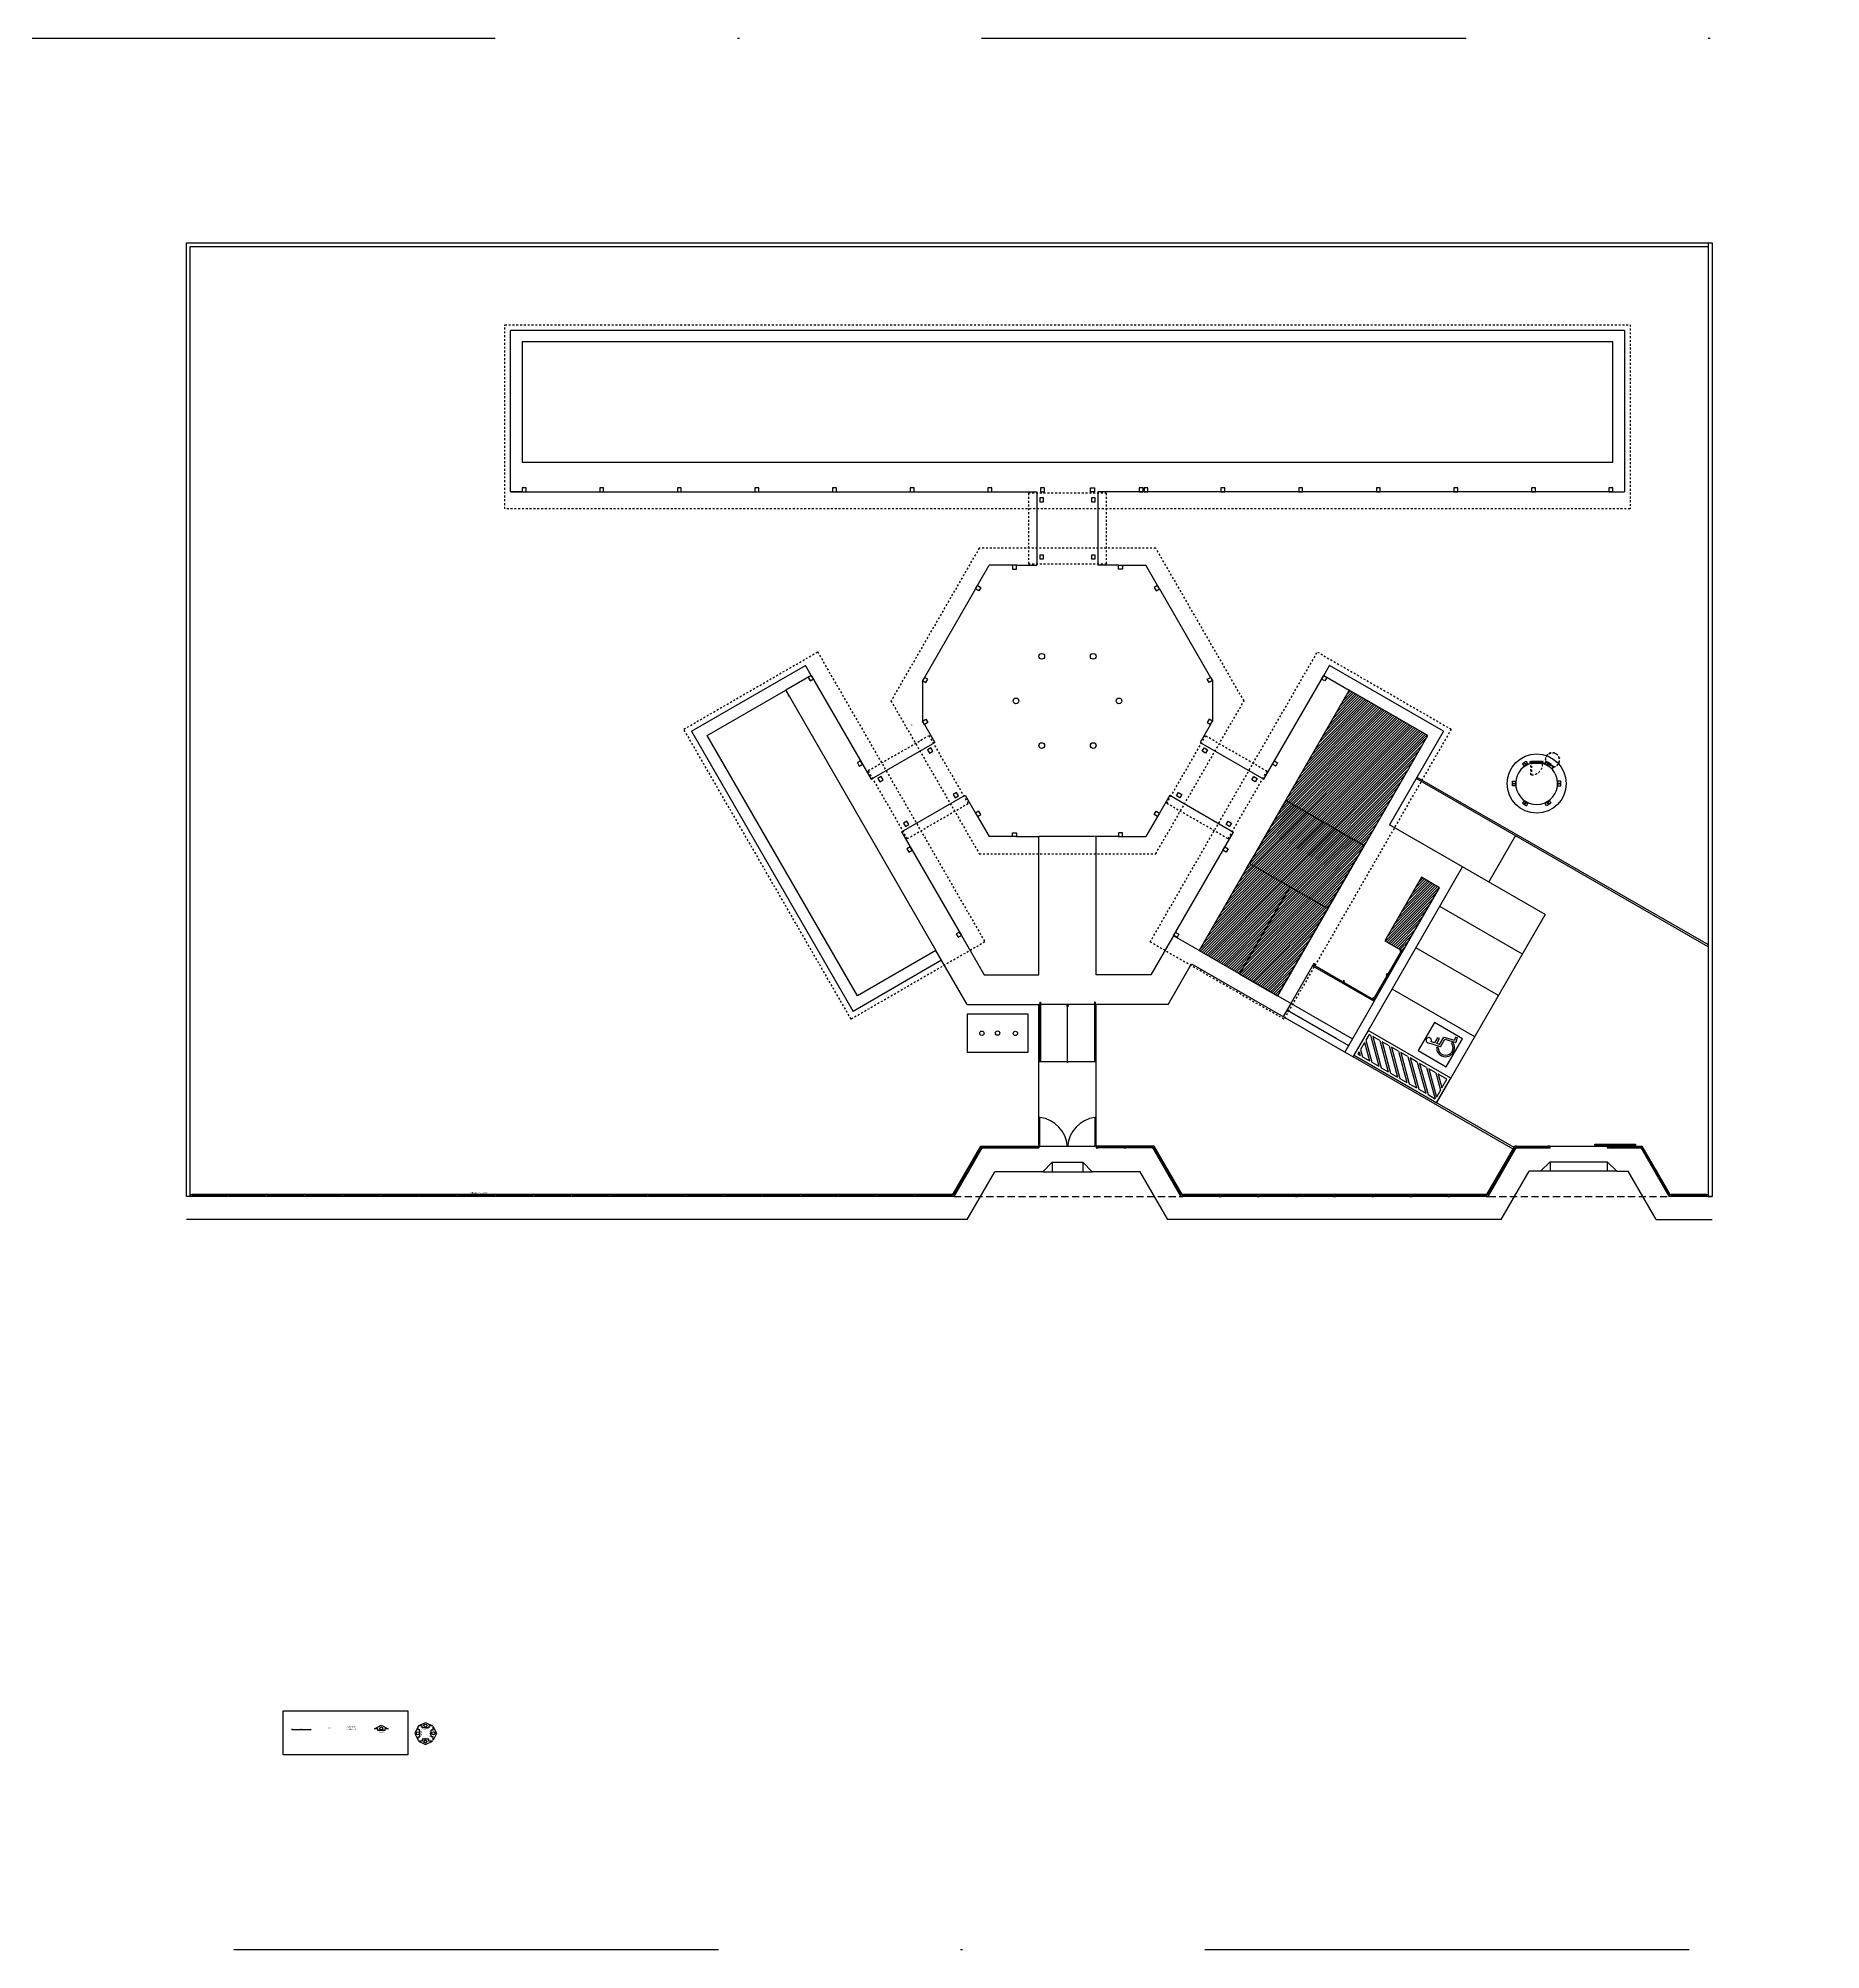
# Model space of a CAD drawing. Extents: x -36 to 357, y 137 to 237.
# Drawn here: x 67 to 160.4, y 136.7 to 236.9 of the extents above; entities that cross this region are included whole.
import ezdxf

# ---------------------------------------------------------------- set-up
doc = ezdxf.new("R2010")
doc.units = 0
doc.header["$LTSCALE"] = 0.01
for name, pattern in [('DASHDOT', [25.4, 12.7, -6.35, 0, -6.35]), ('HIDDEN', [9.525, 6.35, -3.175]), ('TRACEJADO_G', [0.375, 0.25, -0.125]), ('TRAÇO-2PTOS_P', [0.625, 0.25, -0.125, 0, -0.125, 0, -0.125])]:
    doc.linetypes.add(name, pattern=pattern)
doc.layers.get('0').update_dxf_attribs({"linetype": 'CONTINUOUS'})
doc.layers.get('DEFPOINTS').update_dxf_attribs({"linetype": 'CONTINUOUS'})
for name, color, linetype in [('0_HATCH', 1, 'CONTINUOUS'), ('A-COTAS', 1, 'CONTINUOUS'), ('A-JANEL', 1, 'CONTINUOUS'), ('A-MURO', 2, 'CONTINUOUS'), ('A-PARED', 5, 'CONTINUOUS'), ('A-PARED-PISOS', 2, 'CONTINUOUS'), ('A-PAREDE', 5, 'CONTINUOUS'), ('A-PISOS', 2, 'CONTINUOUS'), ('A-PISOS-CTEL', 2, 'TRACEJADO_G'), ('A-PISOS-NIVEL', 1, 'CONTINUOUS'), ('A-PROJCOBERTURA', 7, 'HIDDEN'), ('AR-ALV', 5, 'CONTINUOUS'), ('AR-PIS', 1, 'CONTINUOUS'), ('AR-PRJ-COB', 2, 'HIDDEN'), ('AR-TXT', 1, 'CONTINUOUS'), ('ARQ-ALV-CORTE', 3, 'CONTINUOUS'), ('ARQ-ALV-VISTA1', 2, 'CONTINUOUS'), ('ARQ-ALV-VISTA2', 2, 'CONTINUOUS'), ('ARQ-COB-PROJ', 8, 'TRAÇO-2PTOS_P'), ('ARQ-CTA-1_025', 1, 'CONTINUOUS'), ('ARQ-EQP-VISTA', 1, 'CONTINUOUS'), ('ARQ-PIS-VISTA', 8, 'CONTINUOUS'), ('ARQ-SMB-1_100', 1, 'CONTINUOUS'), ('ARQ-TXT-1_050', 2, 'CONTINUOUS'), ('ARQ-TXT-1_075', 2, 'CONTINUOUS'), ('EST-MET-CORTE', 5, 'CONTINUOUS'), ('PORTAL_VTA_DIST', 2, 'CONTINUOUS'), ('PORTAL_VTA_PROX', 1, 'CONTINUOUS'), ('PRES-AZUL', 164, 'CONTINUOUS')]:
    doc.layers.add(name, color=color, linetype=linetype)
doc.styles.add('A20', font='arial.ttf', dxfattribs={"height": 0.2})
doc.styles.add('ESC-50-A20', font='arial.ttf', dxfattribs={"height": 0.1})
doc.styles.add('FNDE Texto Cota 0025', font='verdana.ttf', dxfattribs={"height": 0.04})
doc.dimstyles.new('FNDE 1-0025', dxfattribs={"dimscale": 5, "dimtxt": 0.04, "dimasz": 0.0035, "dimexe": 0.15, "dimexo": 0.15, "dimgap": 0.0025, "dimtad": 1, "dimzin": 1, "dimdsep": 46, "dimtxsty": 'FNDE Texto Cota 0025', "dimblk": 'tic', "dimcen": 0.015, "dimdle": 0.15, "dimse1": 1, "dimse2": 1, "dimclrd": 251, "dimclre": 251, "dimclrt": 256, "dimaunit": 1, "dimadec": 3, "dimazin": 0, "dimtfac": 1, "dimtix": 1, "dimtmove": 2, "dimatfit": 3, "dimfxl": 0.15, "dimtvp": 1, "dimtolj": 1, "dimtzin": 0, "dimarcsym": 0})

# ---------------------------------------------------------------- blocks, each defined once
blk = doc.blocks.new('tic')
at = {"color": 251}
for p, q in [((-1, 0), (1, 0)), ((0, -1), (0, 1))]:
    blk.add_line(p, q, dxfattribs=at)
blk.add_line((-0.6, -0.6), (0.6, 0.6))
blk = doc.blocks.new('*D106')
at = {"layer": 'ARQ-CTA-1_025', "color": 251, "lineweight": -2}
blk.add_line((80.27, 148.26), (81.23, 148.26), dxfattribs=at)
at = {"layer": 'DEFPOINTS', "color": 0}
for p in [(81.25, 148.26), (80.25, 147.26), (81.25, 147.26)]:
    blk.add_point(p, dxfattribs=at)
at = {"layer": 'ARQ-CTA-1_025', "color": 251, "lineweight": -2, "xscale": 0.0175, "yscale": 0.0175, "zscale": 0.0175, "rotation": 180}
blk.add_blockref('tic', (80.25, 148.26), dxfattribs=at)
at = {"layer": 'ARQ-CTA-1_025', "color": 251, "lineweight": -2, "xscale": 0.0175, "yscale": 0.0175, "zscale": 0.0175}
blk.add_blockref('tic', (81.25, 148.26), dxfattribs=at)
at = {"layer": 'ARQ-CTA-1_025', "insert": (80.75, 148.29), "char_height": 0.04, "attachment_point": 5, "style": 'FNDE Texto Cota 0025'}
blk.add_mtext('\\A1;1.00', dxfattribs=at)
blk = doc.blocks.new('Paraplegico')
for p, q in [((134, 172), (119, 239)), ((137, 207), (132, 228)), ((137, 207), (167, 207)), ((169, 197), (167, 207)), ((124, 181), (120, 188)), ((134, 172), (179, 172)), ((139, 197), (169, 197)), ((142, 182), (139, 197)), ((142, 182), (187, 182)), ((179, 172), (194, 114)), ((179, 131), (187, 128)), ((187, 182), (201, 126)), ((219, 120), (194, 114)), ((216, 129), (201, 126)), ((216, 129), (219, 120))]:
    blk.add_line(p, q)
for centre, radius, start, end in [((133, 242), 14.1, 265.5481, 192.3635), ((143, 146), 47.2, 118.7728, 337.7713), ((143, 146), 39.2, 118.7728, 337.7713)]:
    blk.add_arc(centre, radius, start, end)

msp = doc.modelspace()

# ---------------------------------------------------------------- hatches: boundary and pattern name
at = {"layer": '0_HATCH'}
h = msp.add_hatch(dxfattribs=at)
h.set_pattern_fill('ANSI31', color=253, scale=0.03, style=2)
h.paths.add_polyline_path([(139.81, 200.3619), (135.6954, 202.7353), (132.3599, 196.9527), (136.4745, 194.5793)])
h.paths.add_polyline_path([(136.4745, 194.5793), (132.3599, 196.9527), (130.4613, 193.6612), (134.5759, 191.2878)])
h.paths.add_polyline_path([(134.5758, 191.2877), (132.5835, 192.4369), (129.9481, 187.8681), (131.9404, 186.7189)])
h.paths.add_polyline_path([(132.5836, 192.437), (130.4613, 193.6612), (127.8258, 189.0922), (129.9481, 187.8681)])
h = msp.add_hatch(dxfattribs=at)
h.set_pattern_fill('ANSI31', color=10, scale=0.03)
h.paths.add_polyline_path([(136.4745, 194.5793), (132.3599, 196.9527), (130.4613, 193.6612), (134.5759, 191.2878)])
h.paths.add_polyline_path([(134.5758, 191.2877), (132.5835, 192.4369), (129.9481, 187.8681), (131.9404, 186.7189)])
h = msp.add_hatch(dxfattribs=at)
h.set_pattern_fill('ANSI31', color=10, scale=0.03)
h.paths.add_polyline_path([(138.5056, 189.0504), (140.4293, 192.3854), (139.4765, 192.935), (137.5528, 189.6001)])

# ---------------------------------------------------------------- linework, layer by layer
at = {"color": 251}
for p, q in [((136.9683, 186.5253), (138.445, 189.0854)), ((136.994, 186.4297), (138.5056, 189.0504)), ((133.7699, 188.2894), (133.8049, 188.3501)), ((133.7699, 188.2894), (136.994, 186.4297)), ((133.8049, 188.3501), (136.9683, 186.5253))]:
    msp.add_line(p, q, dxfattribs=at)
at = {"linetype": 'DASHDOT', "ltscale": 200}
msp.add_lwpolyline([(-36.2842, 236.913), (357.1178, 236.913), (357.1178, 136.7113), (-36.2842, 136.7113)], close=True, dxfattribs=at)
at = {"color": 251}
for points in [[(116.4839, 178.742), (116.3839, 178.742), (116.3839, 178.842), (116.4839, 178.842)], [(117.9523, 178.742), (117.8523, 178.742), (117.8523, 178.842), (117.9523, 178.842)], [(119.4206, 178.742), (119.3206, 178.742), (119.3206, 178.842), (119.4206, 178.842)], [(122.4206, 178.742), (122.5206, 178.742), (122.5206, 178.842), (122.4206, 178.842)], [(123.889, 178.742), (123.989, 178.742), (123.989, 178.842), (123.889, 178.842)], [(125.3574, 178.742), (125.4574, 178.742), (125.4574, 178.842), (125.3574, 178.842)], [(144.3839, 178.742), (144.4839, 178.742), (144.4839, 178.842), (144.3839, 178.842)], [(146.1218, 178.742), (146.2218, 178.742), (146.2218, 178.842), (146.1218, 178.842)], [(149.2206, 178.742), (149.3206, 178.742), (149.3206, 178.842), (149.2206, 178.842)], [(151.0574, 178.742), (150.9574, 178.742), (150.9574, 178.842), (151.0574, 178.842)], [(115.7456, 177.5363), (115.6956, 177.4497), (115.609, 177.4997), (115.659, 177.5863)], [(126.0957, 177.5363), (126.1457, 177.4497), (126.2323, 177.4997), (126.1823, 177.5863)], [(151.6957, 177.5363), (151.7457, 177.4497), (151.8323, 177.4997), (151.7823, 177.5863)], [(75.0206, 176.1941), (74.9206, 176.1941), (74.9206, 176.2941), (75.0206, 176.2941)], [(76.9706, 176.1941), (76.8706, 176.1941), (76.8706, 176.2941), (76.9706, 176.2941)], [(78.9706, 176.1941), (78.8706, 176.1941), (78.8706, 176.2941), (78.9706, 176.2941)], [(80.9706, 176.1941), (80.8706, 176.1941), (80.8706, 176.2941), (80.9706, 176.2941)], [(82.9706, 176.1941), (82.8706, 176.1941), (82.8706, 176.2941), (82.9706, 176.2941)], [(84.9706, 176.1941), (84.8706, 176.1941), (84.8706, 176.2941), (84.9706, 176.2941)], [(86.9706, 176.1941), (86.8706, 176.1941), (86.8706, 176.2941), (86.9706, 176.2941)], [(88.9706, 176.1941), (88.8706, 176.1941), (88.8706, 176.2941), (88.9706, 176.2941)], [(90.9706, 176.1941), (90.8706, 176.1941), (90.8706, 176.2941), (90.9706, 176.2941)], [(92.9706, 176.1941), (92.8706, 176.1941), (92.8706, 176.2941), (92.9706, 176.2941)], [(94.9706, 176.1941), (94.8706, 176.1941), (94.8706, 176.2941), (94.9706, 176.2941)], [(96.9706, 176.1941), (96.8706, 176.1941), (96.8706, 176.2941), (96.9706, 176.2941)], [(98.9706, 176.1941), (98.8706, 176.1941), (98.8706, 176.2941), (98.9706, 176.2941)], [(100.9706, 176.1941), (100.8706, 176.1941), (100.8706, 176.2941), (100.9706, 176.2941)], [(102.9706, 176.1941), (102.8706, 176.1941), (102.8706, 176.2941), (102.9706, 176.2941)], [(104.9706, 176.1941), (104.8706, 176.1941), (104.8706, 176.2941), (104.9706, 176.2941)], [(106.9706, 176.1941), (106.8706, 176.1941), (106.8706, 176.2941), (106.9706, 176.2941)], [(108.9706, 176.1941), (108.8706, 176.1941), (108.8706, 176.2941), (108.9706, 176.2941)], [(110.9706, 176.1941), (110.8706, 176.1941), (110.8706, 176.2941), (110.9706, 176.2941)], [(112.9706, 176.1941), (112.8706, 176.1941), (112.8706, 176.2941), (112.9706, 176.2941)], [(114.9706, 176.1941), (114.8706, 176.1941), (114.8706, 176.2941), (114.9706, 176.2941)], [(126.8706, 176.1941), (126.9706, 176.1941), (126.9706, 176.2941), (126.8706, 176.2941)], [(126.8706, 176.1941), (126.9706, 176.1941), (126.9706, 176.2941), (126.8706, 176.2941)], [(128.8706, 176.1941), (128.9706, 176.1941), (128.9706, 176.2941), (128.8706, 176.2941)], [(128.8706, 176.1941), (128.9706, 176.1941), (128.9706, 176.2941), (128.8706, 176.2941)], [(130.8706, 176.1941), (130.9706, 176.1941), (130.9706, 176.2941), (130.8706, 176.2941)], [(132.8706, 176.1941), (132.9706, 176.1941), (132.9706, 176.2941), (132.8706, 176.2941)], [(134.8706, 176.1941), (134.9706, 176.1941), (134.9706, 176.2941), (134.8706, 176.2941)], [(136.8706, 176.1941), (136.9706, 176.1941), (136.9706, 176.2941), (136.8706, 176.2941)], [(138.8706, 176.1941), (138.9706, 176.1941), (138.9706, 176.2941), (138.8706, 176.2941)], [(140.8706, 176.1941), (140.9706, 176.1941), (140.9706, 176.2941), (140.8706, 176.2941)], [(142.8706, 176.1941), (142.9706, 176.1941), (142.9706, 176.2941), (142.8706, 176.2941)], [(152.5706, 176.1941), (152.4706, 176.1941), (152.4706, 176.2941), (152.5706, 176.2941)], [(154.5206, 176.1941), (154.4206, 176.1941), (154.4206, 176.2941), (154.5206, 176.2941)]]:
    msp.add_lwpolyline(points, close=True, dxfattribs=at)
msp.add_lwpolyline([(79.7895, 149.2294), (86.3307, 149.2294), (86.3307, 146.9319), (79.7895, 146.9319)], close=True)
at = {"layer": '0_HATCH', "color": 10}
for points in [[(134.5759, 191.2878), (136.4745, 194.5793), (132.3599, 196.9527), (130.4613, 193.6612)], [(131.9401, 186.7184), (134.5758, 191.2877), (132.5835, 192.4369), (129.9478, 187.8676)]]:
    msp.add_lwpolyline(points, close=True, dxfattribs=at)
at = {"layer": 'A-COTAS', "color": 251}
for p, q in [((124.8956, 213.1441), (122.5206, 213.1441)), ((149.5206, 213.1441), (124.9206, 213.1441)), ((149.5206, 213.1441), (150.1206, 213.1441)), ((113.3191, 203.2382), (113.3191, 201.1114)), ((128.5221, 203.2382), (128.5221, 201.1114))]:
    msp.add_line(p, q, dxfattribs=at)
for points in [[(92.3206, 214.6941), (149.5206, 214.6941), (149.5206, 220.9941), (92.3206, 220.9941)], [(96.5956, 213.3441), (96.3956, 213.3441), (96.3956, 213.1441), (96.5956, 213.1441)], [(100.6656, 213.3441), (100.4656, 213.3441), (100.4656, 213.1441), (100.6656, 213.1441)], [(104.7356, 213.3441), (104.5356, 213.3441), (104.5356, 213.1441), (104.7356, 213.1441)], [(108.8056, 213.3441), (108.6056, 213.3441), (108.6056, 213.1441), (108.8056, 213.1441)], [(112.8756, 213.3441), (112.6756, 213.3441), (112.6756, 213.1441), (112.8756, 213.1441)], [(116.9456, 213.3441), (116.7456, 213.3441), (116.7456, 213.1441), (116.9456, 213.1441)], [(119.6706, 212.8189), (119.4706, 212.8189), (119.4706, 212.6189), (119.6706, 212.6189)], [(119.7101, 213.3441), (119.5101, 213.3441), (119.5101, 213.1441), (119.7101, 213.1441)], [(122.1311, 213.3441), (122.3311, 213.3441), (122.3311, 213.1441), (122.1311, 213.1441)], [(122.3706, 212.8189), (122.1706, 212.8189), (122.1706, 212.6189), (122.3706, 212.6189)], [(124.8806, 213.3441), (124.6806, 213.3441), (124.6806, 213.1441), (124.8806, 213.1441)], [(125.1356, 213.3441), (124.9356, 213.3441), (124.9356, 213.1441), (125.1356, 213.1441)], [(129.1656, 213.3441), (128.9656, 213.3441), (128.9656, 213.1441), (129.1656, 213.1441)], [(133.2456, 213.3441), (133.0456, 213.3441), (133.0456, 213.1441), (133.2456, 213.1441)], [(137.3156, 213.3441), (137.1156, 213.3441), (137.1156, 213.1441), (137.3156, 213.1441)], [(141.3856, 213.3441), (141.1856, 213.3441), (141.1856, 213.1441), (141.3856, 213.1441)], [(145.4556, 213.3441), (145.2556, 213.3441), (145.2556, 213.1441), (145.4556, 213.1441)], [(149.5056, 213.3441), (149.3056, 213.3441), (149.3056, 213.1441), (149.5056, 213.1441)], [(119.6706, 209.8148), (119.4706, 209.8148), (119.4706, 209.6148), (119.6706, 209.6148)], [(122.3706, 209.8148), (122.1706, 209.8148), (122.1706, 209.6148), (122.3706, 209.6148)], [(118.0408, 209.0896), (118.2408, 209.0896), (118.2408, 209.2896), (118.0408, 209.2896)], [(123.8005, 209.0896), (123.6005, 209.0896), (123.6005, 209.2896), (123.8005, 209.2896)], [(116.3721, 208.1262), (116.2721, 207.953), (116.0989, 208.053), (116.1989, 208.2262)], [(125.4691, 208.1262), (125.5691, 207.953), (125.7423, 208.053), (125.6423, 208.2262)], [(107.3216, 203.3994), (107.4216, 203.2262), (107.5948, 203.3262), (107.4948, 203.4994)], [(113.4923, 203.1382), (113.5923, 203.3114), (113.4191, 203.4114), (113.3191, 203.2382)], [(113.4923, 203.1382), (113.5923, 203.3114), (113.4191, 203.4114), (113.3191, 203.2382)], [(128.3489, 203.1382), (128.2489, 203.3114), (128.4221, 203.4114), (128.5221, 203.2382)], [(128.3489, 203.1382), (128.2489, 203.3114), (128.4221, 203.4114), (128.5221, 203.2382)], [(134.5179, 203.3963), (134.4179, 203.2231), (134.2447, 203.3231), (134.3447, 203.4963)], [(109.9064, 186.7225), (102.0314, 200.3624), (106.145, 202.7374), (114.02, 189.0975)], [(131.9404, 186.7189), (139.81, 200.3619), (135.6954, 202.7353), (127.8258, 189.0922)], [(113.4923, 201.2114), (113.5923, 201.0382), (113.4191, 200.9382), (113.3191, 201.1114)], [(113.4923, 201.2114), (113.5923, 201.0382), (113.4191, 200.9382), (113.3191, 201.1114)], [(128.3489, 201.2114), (128.2489, 201.0382), (128.4221, 200.9382), (128.5221, 201.1114)], [(128.3489, 201.2114), (128.2489, 201.0382), (128.4221, 200.9382), (128.5221, 201.1114)], [(113.7556, 199.7077), (113.5824, 199.6077), (113.6824, 199.4345), (113.8556, 199.5345)], [(128.0857, 199.7077), (128.2589, 199.6077), (128.1589, 199.4345), (127.9857, 199.5345)], [(109.9016, 198.9307), (110.0016, 198.7575), (110.1748, 198.8575), (110.0748, 199.0307)], [(131.9396, 198.9307), (131.8396, 198.7575), (131.6664, 198.8575), (131.7664, 199.0307)], [(111.1528, 198.2077), (110.9796, 198.1077), (111.0796, 197.9345), (111.2528, 198.0345)], [(130.6885, 198.2077), (130.8617, 198.1077), (130.7617, 197.9345), (130.5885, 198.0345)], [(115.1037, 197.3683), (114.9305, 197.2683), (115.0305, 197.0951), (115.2037, 197.1951)], [(116.3721, 196.2234), (116.2721, 196.3966), (116.0989, 196.2966), (116.1989, 196.1234)], [(125.4691, 196.2234), (125.5691, 196.3966), (125.7423, 196.2966), (125.6423, 196.1234)], [(125.4691, 196.2234), (125.5691, 196.3966), (125.7423, 196.2966), (125.6423, 196.1234)], [(126.7375, 197.3683), (126.9107, 197.2683), (126.8107, 197.0951), (126.6375, 197.1951)], [(112.5013, 195.8698), (112.3281, 195.7698), (112.4281, 195.5966), (112.6013, 195.6966)], [(129.3399, 195.8698), (129.5132, 195.7698), (129.4132, 195.5966), (129.2399, 195.6966)], [(112.5016, 194.4274), (112.6016, 194.2542), (112.7748, 194.3542), (112.6748, 194.5274)], [(118.0408, 195.26), (118.2408, 195.26), (118.2408, 195.06), (118.0408, 195.06)], [(118.0408, 195.26), (118.2408, 195.26), (118.2408, 195.06), (118.0408, 195.06)], [(123.8005, 195.26), (123.6005, 195.26), (123.6005, 195.06), (123.8005, 195.06)], [(129.3396, 194.4274), (129.2396, 194.2542), (129.0664, 194.3542), (129.1664, 194.5274)], [(138.5056, 189.0504), (140.4293, 192.3854), (139.4765, 192.935), (137.5528, 189.6001)], [(115.0816, 189.9587), (115.1816, 189.7855), (115.3548, 189.8855), (115.2548, 190.0587)], [(126.7642, 189.9535), (126.6642, 189.7802), (126.491, 189.8802), (126.591, 190.0535)]]:
    msp.add_lwpolyline(points, close=True, dxfattribs=at)
for centre in [(119.5706, 204.5131), (119.5706, 204.5131), (122.2706, 204.5131), (122.2706, 204.5131), (118.2206, 202.1748), (118.2206, 202.1748), (123.6206, 202.1748), (123.6206, 202.1748), (119.5706, 199.8366), (119.5706, 199.8366), (122.2706, 199.8366), (122.2706, 199.8366)]:
    msp.add_circle(centre, 0.15, dxfattribs=at)
msp.add_arc((145.5196, 197.8441), 1.1002, 107.664724, 72.217812, dxfattribs=at)
at = {"layer": 'A-JANEL', "color": 251}
msp.add_arc((112.4523, 200.8328), 0.01, 180, 210, dxfattribs=at)
at = {"layer": 'A-MURO', "color": 251}
for p, q in [((74.7206, 176.1941), (74.7206, 226.1941)), ((74.7206, 226.1941), (154.7206, 226.1941)), ((74.9206, 176.1941), (74.9206, 225.9941)), ((74.9206, 225.9941), (154.4861, 225.9941)), ((154.5206, 226.1941), (154.5206, 176.1941)), ((154.7206, 226.1941), (154.7206, 176.1941)), ((74.9206, 176.1941), (74.7206, 176.1941)), ((154.5206, 176.1941), (154.7206, 176.1941)), ((154.7206, 176.1941), (154.5206, 176.1941))]:
    msp.add_line(p, q, dxfattribs=at)
at = {"layer": 'A-PARED', "color": 251}
for p in [(102.0314, 200.3624), (106.345, 202.391)]:
    msp.add_line(p, (106.145, 202.7374), dxfattribs=at)
msp.add_lwpolyline([(115.6582, 183.76), (118.8582, 183.76), (118.8582, 185.76), (115.6582, 185.76)], close=True, dxfattribs=at)
at = {"layer": 'A-PARED-PISOS', "color": 251}
for p, q in [((107.4873, 203.5124), (106.145, 202.7374)), ((107.4873, 203.5124), (110.6248, 198.0781)), ((112.2248, 195.3068), (115.3623, 189.8725))]:
    msp.add_line(p, q, dxfattribs=at)
at = {"layer": 'A-PAREDE', "color": 251}
for p, q in [((129.0757, 191.259), (129.5497, 192.0807)), ((138.5056, 189.0504), (140.4293, 192.3854))]:
    msp.add_line(p, q, dxfattribs=at)
for points in [[(116.3721, 196.2234), (116.2721, 196.3966), (116.0989, 196.2966), (116.1989, 196.1234)], [(123.8005, 195.26), (123.6005, 195.26), (123.6005, 195.06), (123.8005, 195.06)]]:
    msp.add_lwpolyline(points, close=True, dxfattribs=at)
at = {"layer": 'A-PISOS', "color": 251}
for p, q in [((105.78, 203.2195), (107.1873, 204.032)), ((107.4873, 203.5124), (107.1873, 204.032)), ((101.2118, 200.582), (105.78, 203.2195)), ((101.2118, 200.582), (109.6868, 185.9029)), ((110.6248, 198.0781), (113.959, 200.0031)), ((112.2248, 195.3068), (115.559, 197.2318)), ((114.32, 188.5779), (109.6868, 185.9029)), ((114.32, 188.5779), (114.255, 188.5404)), ((114.32, 188.5779), (114.255, 188.5404))]:
    msp.add_line(p, q, dxfattribs=at)
at = {"layer": 'A-PISOS-CTEL', "color": 251, "linetype": 'TRACEJADO_G', "ltscale": 150}
for p, q in [((114.9706, 176.1941), (126.8706, 176.1941)), ((142.9956, 176.1941), (152.4456, 176.1941)), ((142.9956, 176.1941), (152.4456, 176.1941)), ((142.9956, 176.1941), (152.4706, 176.1941))]:
    msp.add_line(p, q, dxfattribs=at)
at = {"layer": 'A-PISOS-NIVEL', "color": 251}
for p, q in [((91.7206, 213.1441), (91.7206, 221.5941)), ((150.1206, 221.5941), (91.7206, 221.5941)), ((150.1206, 221.5941), (150.1206, 213.1441)), ((91.7206, 213.1441), (92.5356, 213.1441)), ((92.3356, 213.1441), (91.7206, 213.1441)), ((92.5356, 213.1441), (119.3206, 213.1441)), ((119.3206, 213.1441), (119.3206, 209.2896)), ((122.5206, 209.2896), (122.5206, 213.1441)), ((116.1989, 208.2262), (116.8129, 209.2896)), ((118.0408, 209.2896), (116.8129, 209.2896)), ((118.2408, 209.2896), (119.3206, 209.2896)), ((123.6005, 209.2896), (122.5206, 209.2896)), ((123.8005, 209.2896), (125.0284, 209.2896)), ((125.6423, 208.2262), (125.0284, 209.2896)), ((116.0989, 208.053), (113.4191, 203.4114)), ((125.7423, 208.053), (128.4221, 203.4114)), ((131.2174, 198.0742), (134.3528, 203.5097)), ((134.3528, 203.5097), (134.6526, 204.0295)), ((134.3528, 203.5097), (135.6954, 202.7353)), ((140.6295, 200.5819), (134.6526, 204.0295)), ((113.4191, 200.9382), (113.959, 200.0031)), ((128.4221, 200.9382), (127.88, 199.9993)), ((140.6295, 200.5819), (137.8065, 195.6877)), ((127.88, 199.9993), (131.2174, 198.0742)), ((154.5206, 189.279), (139.2055, 198.1131)), ((139.2431, 198.1784), (154.5206, 189.3983)), ((115.559, 197.2318), (116.0989, 196.2966)), ((126.28, 197.228), (125.7423, 196.2966)), ((126.28, 197.228), (129.6185, 195.3023)), ((116.1989, 196.1234), (116.8129, 195.06)), ((125.6423, 196.1234), (125.0284, 195.06)), ((141.6369, 193.4782), (137.8065, 195.6877)), ((118.0408, 195.06), (116.8129, 195.06)), ((118.2408, 195.06), (119.4206, 195.06)), ((119.4206, 187.81), (119.4206, 195.06)), ((122.3306, 195.06), (119.4206, 195.06)), ((122.4206, 195.06), (122.3706, 195.06)), ((122.4206, 187.81), (122.4206, 195.06)), ((123.6005, 195.06), (122.4206, 195.06)), ((123.8005, 195.06), (125.0284, 195.06)), ((126.4832, 189.8667), (129.6185, 195.3023)), ((144.4028, 195.1152), (143.0038, 192.6898)), ((135.8908, 183.5166), (141.6369, 193.4782)), ((145.968, 190.9799), (141.6369, 193.4782)), ((144.7688, 188.901), (140.4377, 191.3993)), ((145.968, 190.9799), (140.2719, 181.105)), ((115.3623, 189.8725), (116.5531, 187.81)), ((126.4832, 189.8667), (126.0835, 189.1737)), ((127.8258, 189.0922), (126.4832, 189.8667)), ((115.6582, 186.26), (114.02, 189.0975)), ((126.1848, 189.3495), (125.296, 187.81)), ((126.1907, 186.26), (127.4258, 188.3994)), ((127.4258, 188.3994), (135.8908, 183.5166)), ((143.5197, 186.7355), (139.1886, 189.2337)), ((116.5531, 187.81), (119.4206, 187.81)), ((125.296, 187.81), (122.4206, 187.81)), ((133.7699, 188.2894), (132.6334, 186.3192)), ((131.9404, 186.7189), (135.8575, 184.4595)), ((136.994, 186.4297), (135.4577, 183.7665)), ((142.2706, 184.5699), (137.9394, 187.0682)), ((115.6582, 186.26), (119.4206, 186.26)), ((119.4206, 178.842), (119.4206, 186.26)), ((122.4206, 186.26), (119.4206, 186.26)), ((122.4206, 178.842), (122.4206, 186.26)), ((126.1907, 186.26), (122.4206, 186.26)), ((132.6334, 186.3192), (132.2337, 185.6262)), ((132.4335, 185.9727), (135.6576, 184.113)), ((144.2868, 178.6737), (135.8908, 183.5166)), ((144.3371, 178.7608), (135.9411, 183.6038)), ((122.4206, 183.26), (119.4206, 183.26)), ((119.4706, 183.31), (119.5106, 183.31)), ((122.3706, 183.31), (122.3306, 183.31)), ((146.2206, 178.842), (149.2206, 178.842)), ((149.2206, 178.842), (150.9574, 178.842)), ((149.2206, 178.742), (150.9574, 178.742)), ((119.6211, 177.492), (117.1056, 177.492)), ((124.7357, 177.492), (122.2201, 177.492)), ((145.7206, 177.5187), (145.121, 177.5187)), ((149.7206, 177.5187), (150.3202, 177.5187)), ((115.6635, 174.9941), (74.7206, 174.9941)), ((143.6635, 174.9941), (126.1778, 174.9941)), ((151.7778, 174.9941), (154.7206, 174.9941))]:
    msp.add_line(p, q, dxfattribs=at)
msp.add_lwpolyline([(92.5356, 213.3441), (92.3356, 213.3441), (92.3356, 213.1441), (92.5356, 213.1441)], close=True, dxfattribs=at)
for points in [[(133.8398, 188.4107), (133.8049, 188.3501), (133.8655, 188.3151), (133.9005, 188.3757), (133.8398, 188.4107)], [(138.3844, 189.1204), (138.3494, 189.0598), (138.41, 189.0248), (138.445, 189.0854), (138.3844, 189.1204)], [(135.3912, 187.5158), (135.3563, 187.4552), (135.4169, 187.4202), (135.4519, 187.4809), (135.3912, 187.5158)], [(137.6635, 187.8707), (137.6285, 187.81), (137.6892, 187.7751), (137.7241, 187.8357), (137.6635, 187.8707)], [(136.9426, 186.621), (136.9077, 186.5603), (136.9683, 186.5253), (137.0033, 186.586), (136.9426, 186.621)], [(148.5674, 178.895), (148.5674, 178.945), (150.6974, 178.945), (150.6974, 178.895), (148.5674, 178.895)]]:
    msp.add_lwpolyline(points, dxfattribs=at)
for centre, start, end in [((112.7523, 200.9132), 180, 210), ((113.2008, 200.0965), 300.000015, 30)]:
    msp.add_arc(centre, 0.01, start, end, dxfattribs=at)
at = {"layer": 'A-PROJCOBERTURA', "color": 251, "ltscale": 7.5}
for centre, start, end in [((130.1638, 202.1748), 330, 30), ((112.4523, 200.8328), 180, 210)]:
    msp.add_arc(centre, 0.01, start, end, dxfattribs=at)
at = {"layer": 'AR-ALV', "color": 251}
msp.add_line((137.5528, 189.6001), (138.5056, 189.0504), dxfattribs=at)
at = {"layer": 'AR-PIS', "color": 251, "ltscale": 10}
for p, q in [((115.7023, 177.5613), (116.3839, 178.742)), ((116.4839, 178.792), (117.8523, 178.792)), ((117.9523, 178.792), (119.3206, 178.792)), ((123.889, 178.792), (122.5206, 178.792)), ((125.3574, 178.792), (123.989, 178.792)), ((126.139, 177.5613), (125.4574, 178.742)), ((142.9706, 176.2941), (144.3839, 178.742)), ((146.1218, 178.792), (144.4839, 178.792)), ((149.3206, 178.792), (150.9574, 178.792)), ((152.4706, 176.2941), (151.0574, 178.742)), ((114.9706, 176.2941), (115.6523, 177.4747)), ((126.8706, 176.2941), (126.189, 177.4747)), ((76.8706, 176.2441), (75.0206, 176.2441)), ((78.8706, 176.2441), (76.9706, 176.2441)), ((80.8706, 176.2441), (78.9706, 176.2441)), ((82.8706, 176.2441), (80.9706, 176.2441)), ((84.8706, 176.2441), (82.9706, 176.2441)), ((86.8706, 176.2441), (84.9706, 176.2441)), ((88.8706, 176.2441), (86.9706, 176.2441)), ((90.8706, 176.2441), (88.9706, 176.2441)), ((92.8706, 176.2441), (90.9706, 176.2441)), ((94.8706, 176.2441), (92.9706, 176.2441)), ((96.8706, 176.2441), (94.9706, 176.2441)), ((98.8706, 176.2441), (96.9706, 176.2441)), ((100.8706, 176.2441), (98.9706, 176.2441)), ((102.8706, 176.2441), (100.9706, 176.2441)), ((104.8706, 176.2441), (102.9706, 176.2441)), ((106.8706, 176.2441), (104.9706, 176.2441)), ((108.8706, 176.2441), (106.9706, 176.2441)), ((110.8706, 176.2441), (108.9706, 176.2441)), ((112.8706, 176.2441), (110.9706, 176.2441)), ((114.8706, 176.2441), (112.9706, 176.2441)), ((126.9706, 176.2441), (128.8706, 176.2441)), ((126.9706, 176.2441), (128.8706, 176.2441)), ((128.9706, 176.2441), (130.8706, 176.2441)), ((130.9706, 176.2441), (132.8706, 176.2441)), ((132.9706, 176.2441), (134.8706, 176.2441)), ((134.9706, 176.2441), (136.8706, 176.2441)), ((136.9706, 176.2441), (138.8706, 176.2441)), ((138.9706, 176.2441), (140.8706, 176.2441)), ((140.9706, 176.2441), (142.8706, 176.2441)), ((154.4206, 176.2441), (152.5706, 176.2441))]:
    msp.add_line(p, q, dxfattribs=at)
at = {"layer": 'AR-PRJ-COB', "color": 251, "ltscale": 0.5}
for points in [[(91.4206, 221.8941), (150.4206, 221.8941), (150.4206, 212.2441), (91.4206, 212.2441)], [(118.8706, 209.3669), (122.9706, 209.3669), (122.9706, 213.0669), (118.8706, 213.0669)], [(125.548, 210.1896), (116.2933, 210.1896), (111.6659, 202.1748), (116.2933, 194.16), (125.548, 194.16), (130.1753, 202.1748)], [(100.8019, 200.6918), (107.8168, 204.7418), (116.5918, 189.5431), (109.5769, 185.4931)], [(125.2539, 189.5368), (134.0229, 204.739), (141.0393, 200.6918), (132.2703, 185.4896)]]:
    msp.add_lwpolyline(points, close=True, dxfattribs=at)
for points in [[(112.5132, 194.9553), (115.7189, 196.8028), (113.6721, 200.352), (110.4664, 198.5045), (112.5132, 194.9553)], [(129.3293, 194.9546), (126.1235, 196.8021), (128.1703, 200.3513), (131.3761, 198.5038), (129.3293, 194.9546)]]:
    msp.add_lwpolyline(points, dxfattribs=at)
at = {"layer": 'ARQ-ALV-CORTE', "color": 251}
for p, q in [((130.306, 193.392), (130.5989, 193.8998)), ((135.2633, 192.4796), (135.7128, 193.2589))]:
    msp.add_line(p, q, dxfattribs=at)
at = {"layer": 'ARQ-ALV-VISTA1', "color": 251, "ltscale": 0.1}
for p, q in [((144.8994, 198.8794), (144.9546, 198.8647)), ((146.1383, 198.8791), (146.0846, 198.8647)), ((144.313, 197.8643), (144.3534, 197.8239)), ((146.7261, 197.8643), (146.6857, 197.8239)), ((144.9346, 196.7889), (144.9198, 196.844)), ((146.1045, 196.7889), (146.1193, 196.844))]:
    msp.add_line(p, q, dxfattribs=at)
for points in [[(145.0819, 198.8537), (144.9946, 199.0049, 0.04420385), (144.7781, 198.8799), (144.8653, 198.7289)], [(146.0276, 198.9757), (146.0445, 199.0049, -0.04420385), (146.261, 198.8799), (146.2381, 198.8403)], [(144.4265, 197.7191), (144.252, 197.7191, -0.04420385), (144.252, 197.9691), (144.4265, 197.9691)], [(146.6126, 197.7191), (146.7872, 197.7191, 0.04420385), (146.7872, 197.9691), (146.6126, 197.9691)], [(144.8655, 196.9596), (144.7783, 196.8086, 0.04420385), (144.9948, 196.6836), (145.0821, 196.8348)], [(146.1736, 196.9596), (146.2608, 196.8086, -0.04420385), (146.0443, 196.6836), (145.957, 196.8348)]]:
    msp.add_lwpolyline(points, format="xyb", dxfattribs=at)
for points in [[(145.9572, 198.8537), (146.0169, 198.9571)], [(146.2274, 198.8218), (146.1738, 198.7289)]]:
    msp.add_lwpolyline(points, dxfattribs=at)
for centre, radius in [((145.5206, 197.8441), 1.55), ((144.927, 198.8721), 0.0285), ((144.3332, 197.8441), 0.0285), ((146.7059, 197.8441), 0.0285), ((144.9272, 196.8165), 0.0285), ((146.1119, 196.8165), 0.0285)]:
    msp.add_circle(centre, radius, dxfattribs=at)
for centre, radius, start, end in [((145.5919, 197.7203), 1.2583, 114.336593, 125.663407), ((145.4472, 197.7203), 1.2583, 54.336593, 65.663407), ((146.1121, 198.8721), 0.0285, 102.536488, 11.994661), ((145.6631, 197.8441), 1.2583, 174.336593, 185.663407), ((145.376, 197.8441), 1.2583, 354.336593, 5.663407), ((145.5921, 197.9682), 1.2583, 234.336593, 245.663407), ((145.447, 197.9682), 1.2583, 294.336593, 305.663407)]:
    msp.add_arc(centre, radius, start, end, dxfattribs=at)
at = {"layer": 'ARQ-ALV-VISTA2', "color": 251, "ltscale": 0.1}
for p, q in [((134.2464, 200.2232), (133.7717, 199.4003)), ((145.9949, 198.9967), (145.921, 198.8687)), ((146.0052, 198.9646), (145.945, 198.8604)), ((146.416, 198.726), (145.9949, 198.9967)), ((146.3842, 198.721), (146.0052, 198.9646)), ((146.3842, 198.721), (146.3227, 198.6146)), ((146.3413, 198.5967), (146.416, 198.726))]:
    msp.add_line(p, q, dxfattribs=at)
at = {"layer": 'ARQ-COB-PROJ', "color": 251, "linetype": 'HIDDEN', "ltscale": 0.04}
for p, q in [((146.2485, 199.4276), (146.2437, 199.4444)), ((146.0411, 199.2703), (146.0269, 199.279)), ((146.6622, 198.9027), (146.6767, 198.8944)), ((146.694, 199.1847), (146.7101, 199.1891))]:
    msp.add_line(p, q, dxfattribs=at)
msp.add_lwpolyline([(146.5168, 199.4006), (146.5251, 199.4151)], dxfattribs=at)
at = {"layer": 'ARQ-COB-PROJ', "color": 251, "linetype": 'HIDDEN', "ltscale": 0.25}
msp.add_lwpolyline([(145.2506, 198.2985), (145.2206, 198.2985), (145.2206, 198.9617), (145.2506, 198.9617)], close=True, dxfattribs=at)
at = {"layer": 'ARQ-COB-PROJ', "color": 251, "linetype": 'HIDDEN', "ltscale": 0.04}
for centre in [(146.2462, 199.4356), (146.5209, 199.4078), (146.034, 199.2747), (146.6695, 198.8985), (146.7021, 199.1869)]:
    msp.add_circle(centre, 0.00833, dxfattribs=at)
at = {"layer": 'ARQ-COB-PROJ', "color": 251, "linetype": 'HIDDEN', "ltscale": 0.25}
for centre, radius, start, end in [((146.3481, 199.0814), 0.3777, 278.757279, 195.745321), ((146.3493, 199.0806), 0.3612, 275.539523, 198.353353), ((145.275, 198.8462), 0.5482, 267.568217, 5.47732)]:
    msp.add_arc(centre, radius, start, end, dxfattribs=at)
at = {"layer": 'ARQ-EQP-VISTA', "color": 251}
for centre in [(116.4299, 184.7519), (117.2582, 184.76), (118.1869, 184.7476)]:
    msp.add_circle(centre, 0.1142, dxfattribs=at)
at = {"layer": 'ARQ-PIS-VISTA', "color": 251}
for p, q in [((119.4706, 186.385), (119.4706, 183.31)), ((119.4706, 186.385), (119.5106, 186.385)), ((119.5106, 186.385), (119.5106, 183.31)), ((122.3306, 186.385), (122.3306, 183.31)), ((122.3706, 186.385), (122.3306, 186.385)), ((122.3706, 186.385), (122.3706, 183.31)), ((136.7453, 184.6977), (136.5714, 184.3962)), ((136.5714, 184.3962), (136.8837, 183.2326)), ((141.0214, 182.4043), (136.6903, 184.9026)), ((136.8113, 184.6596), (136.7453, 184.6977)), ((136.8113, 184.6596), (137.2512, 183.0206)), ((137.3013, 184.377), (136.9338, 184.589)), ((136.9338, 184.589), (137.3737, 182.9499)), ((137.3013, 184.377), (137.7412, 182.7379)), ((136.2181, 183.7837), (136.1458, 183.6582)), ((136.1458, 183.6582), (136.2712, 183.5859)), ((136.2181, 183.7837), (136.2712, 183.5859)), ((136.5008, 184.2737), (136.2888, 183.9062)), ((136.2888, 183.9062), (136.3937, 183.5152)), ((136.3937, 183.5152), (136.7612, 183.3032)), ((136.5008, 184.2737), (136.7612, 183.3032)), ((137.7914, 184.0943), (137.4238, 184.3063)), ((137.4238, 184.3063), (137.8637, 182.6673)), ((137.7914, 184.0943), (138.2312, 182.4553)), ((138.2814, 183.8117), (137.9139, 184.0237)), ((137.9139, 184.0237), (138.3537, 182.3846)), ((138.2814, 183.8117), (138.7212, 182.1726)), ((138.7714, 183.529), (138.4039, 183.741)), ((138.4039, 183.741), (138.8438, 182.102)), ((138.7714, 183.529), (139.2113, 181.89)), ((139.2614, 183.2464), (138.8939, 183.4584)), ((138.8939, 183.4584), (139.3338, 181.8193)), ((136.8837, 183.2326), (137.2512, 183.0206)), ((137.3737, 182.9499), (137.7412, 182.7379)), ((137.8637, 182.6673), (138.2312, 182.4553)), ((138.3537, 182.3846), (138.7212, 182.1726)), ((139.2614, 183.2464), (139.7013, 181.6073)), ((139.7514, 182.9637), (139.3839, 183.1757)), ((139.3839, 183.1757), (139.8238, 181.5367)), ((139.7514, 182.9637), (140.1913, 181.3247)), ((140.2414, 182.6811), (139.8739, 182.8931)), ((139.8739, 182.8931), (140.2728, 181.4067)), ((140.2414, 182.6811), (140.4848, 181.7742)), ((140.8165, 182.3493), (140.3639, 182.6104)), ((140.3639, 182.6104), (140.5555, 181.8967)), ((138.8438, 182.102), (139.2113, 181.89)), ((139.3338, 181.8193), (139.7013, 181.6073)), ((139.8238, 181.5367), (140.1913, 181.3247)), ((140.4848, 181.7742), (140.2728, 181.4067)), ((140.5555, 181.8967), (140.8165, 182.3493)), ((119.6211, 177.492), (120.1211, 177.992)), ((119.6211, 177.492), (122.2201, 177.492)), ((120.1211, 177.992), (121.7201, 177.992)), ((120.1211, 177.992), (120.1211, 177.492)), ((121.7201, 177.992), (121.7201, 177.492)), ((122.2201, 177.492), (121.7201, 177.992)), ((145.7206, 177.5187), (146.2206, 178.0187)), ((146.2206, 178.0187), (149.2206, 178.0187)), ((146.2206, 178.0187), (146.2206, 177.5187)), ((149.2206, 178.0187), (149.2206, 177.5187)), ((149.2206, 178.0187), (149.7206, 177.5187))]:
    msp.add_line(p, q, dxfattribs=at)
for points in [[(120.9206, 183.2671), (120.9206, 186.26), (120.8619, 186.1567)], [(120.9206, 183.2671), (120.9206, 186.26), (120.9793, 186.1567)], [(135.0261, 184.4773), (132.4335, 185.9727), (132.5524, 185.9719)], [(135.0261, 184.4773), (132.4335, 185.9727), (132.4937, 185.8702)], [(149.7206, 177.5187), (145.7206, 177.5187)]]:
    msp.add_lwpolyline(points, dxfattribs=at)
for points in [[(136.6903, 184.9026), (135.9408, 183.6033), (140.2719, 181.105), (141.0214, 182.4043)], [(140.7838, 182.993), (141.6332, 184.4656), (140.1606, 185.315), (139.3112, 183.8424)]]:
    msp.add_lwpolyline(points, close=True, dxfattribs=at)
for centre in [(135.6576, 184.113), (120.9206, 183.26)]:
    msp.add_circle(centre, 0.0321, dxfattribs=at)
at = {"layer": 'ARQ-SMB-1_100'}
for points in [[(84.7607, 148.2989), (84.5811, 148.2989), (84.9404, 148.4817), (85.2996, 148.2989), (85.12, 148.2989), (85.12, 148.2074), (84.7607, 148.2074), (84.7607, 148.2989)], [(86.8762, 148.2322), (86.8762, 148.4118), (86.6933, 148.0525), (86.8762, 147.6933), (86.8762, 147.8729), (86.9676, 147.8729), (86.9676, 148.2322), (86.8762, 148.2322)], [(87.0797, 148.4437), (86.9, 148.4437), (87.2593, 148.6266), (87.6186, 148.4437), (87.439, 148.4437), (87.439, 148.3522), (87.0797, 148.3522), (87.0797, 148.4437)], [(87.6567, 148.2322), (87.6567, 148.4118), (87.8396, 148.0525), (87.6567, 147.6933), (87.6567, 147.8729), (87.5653, 147.8729), (87.5653, 148.2322), (87.6567, 148.2322)], [(87.0797, 147.6534), (86.9, 147.6534), (87.2593, 147.4705), (87.6186, 147.6534), (87.439, 147.6534), (87.439, 147.7448), (87.0797, 147.7448), (87.0797, 147.6534)]]:
    msp.add_lwpolyline(points, dxfattribs=at)
at = {"layer": 'ARQ-SMB-1_100', "color": 2}
for centre in [(84.9371, 148.3142), (87.2561, 148.459), (86.8608, 148.0558), (87.2561, 147.6294), (87.672, 148.0558)]:
    msp.add_circle(centre, 0.0796, dxfattribs=at)
at = {"layer": 'EST-MET-CORTE', "color": 251}
for p, q in [((145.1857, 198.8926), (145.1857, 198.9917)), ((145.8556, 198.8919), (145.8556, 198.9917))]:
    msp.add_line(p, q, dxfattribs=at)
at = {"layer": 'EST-MET-CORTE', "color": 251, "ltscale": 0.1}
for p, q in [((145.7906, 198.9917), (145.2506, 198.9917)), ((145.7906, 198.9617), (145.2506, 198.9617))]:
    msp.add_line(p, q, dxfattribs=at)
for points in [[(145.2157, 198.9917), (145.2157, 198.9617), (145.1857, 198.9617), (145.1857, 198.9917)], [(145.2206, 198.9917), (145.2206, 198.9617), (145.2506, 198.9617), (145.2506, 198.9917)], [(145.8206, 198.9917), (145.8206, 198.9617), (145.7906, 198.9617), (145.7906, 198.9917)], [(145.8256, 198.9917), (145.8256, 198.9617), (145.8556, 198.9617), (145.8556, 198.9917)]]:
    msp.add_lwpolyline(points, close=True, dxfattribs=at)
at = {"layer": 'PORTAL_VTA_DIST', "color": 251}
for centre, start, end in [((119.2499, 178.6809), 4.829229, 82.180135), ((122.5914, 178.6809), 97.819865, 175.170771)]:
    msp.add_arc(centre, 1.6767, start, end, dxfattribs=at)
at = {"layer": 'PORTAL_VTA_PROX', "color": 251}
for p, q in [((114.9129, 176.2941), (116.3839, 178.842)), ((114.9706, 176.1941), (116.4416, 178.742)), ((116.3839, 178.842), (119.4206, 178.842)), ((116.3839, 178.742), (119.4206, 178.742)), ((119.478, 178.842), (122.3632, 178.842)), ((125.4574, 178.842), (122.4206, 178.842)), ((125.4574, 178.742), (122.4206, 178.742)), ((126.8706, 176.1941), (125.3996, 178.742)), ((126.9284, 176.2941), (125.4574, 178.842)), ((142.9129, 176.2941), (144.3839, 178.842)), ((142.9706, 176.1941), (144.4416, 178.742)), ((144.4839, 178.842), (146.1218, 178.842)), ((144.4839, 178.742), (146.1218, 178.742)), ((152.4706, 176.1941), (150.9996, 178.742)), ((152.5284, 176.2941), (151.0574, 178.842)), ((115.6635, 174.9941), (117.1056, 177.492)), ((126.1778, 174.9941), (124.7357, 177.492)), ((143.6635, 174.9941), (145.121, 177.5187)), ((151.7778, 174.9941), (150.3202, 177.5187)), ((114.8706, 176.2941), (75.0206, 176.2941)), ((114.8706, 176.1941), (75.0206, 176.1941)), ((142.8706, 176.2941), (126.9706, 176.2941)), ((142.8706, 176.1941), (126.9706, 176.1941)), ((154.4206, 176.2941), (152.5706, 176.2941)), ((154.4206, 176.1941), (152.5706, 176.1941))]:
    msp.add_line(p, q, dxfattribs=at)
for points in [[(119.428, 178.842), (119.478, 178.842), (119.478, 180.342), (119.428, 180.342)], [(122.4132, 178.842), (122.3632, 178.842), (122.3632, 180.342), (122.4132, 180.342)]]:
    msp.add_lwpolyline(points, close=True, dxfattribs=at)
at = {"layer": 'PRES-AZUL', "color": 251, "ltscale": 0.1}
for p, q in [((145.8556, 198.8985), (145.1857, 198.8985)), ((145.7906, 198.9767), (145.2506, 198.9767))]:
    msp.add_line(p, q, dxfattribs=at)

# ---------------------------------------------------------------- block references
at = {"layer": 'ARQ-PIS-VISTA', "color": 251, "xscale": 0.01, "yscale": 0.01, "zscale": 0.01, "rotation": 60.02279565092205}
msp.add_blockref('Paraplegico', (141.2954, 182.0283), dxfattribs=at)

# ---------------------------------------------------------------- texts
at = {"layer": 'AR-TXT', "color": 251, "style": 'ESC-50-A20'}
msp.add_text('GRADIL h = 1.80 m', height=0.075, dxfattribs=at).set_placement((89.612, 176.352))
at = {"layer": 'ARQ-TXT-1_050', "char_height": 0.068267, "attachment_point": 1, "style": 'ESC-50-A20'}
for s, insert in [('\\pi0.95357;AMBIENTE       \\P\\pi0.94772;A= 00.00m²', (82.1717, 148.4207)), ('\\pi1.0571;VISTA     ', (83.7651, 148.1501)), ('\\pi1.0571;VISTA     ', (86.0841, 148.2949)), ('\\pi1.0571;VISTA     ', (86.0841, 147.8355))]:
    msp.add_mtext_dynamic_manual_height_columns(s, width=2.389517, gutter_width=1, heights=[0], dxfattribs=dict(at, insert=insert))
at = {"layer": 'ARQ-TXT-1_050', "char_height": 0.06, "width": 0.043126, "attachment_point": 1, "style": 'A20'}
for insert in [(84.9194, 148.3396), (87.2384, 148.4844), (86.8412, 148.079), (87.2384, 147.6548), (87.6557, 148.079)]:
    msp.add_mtext('1', dxfattribs=dict(at, insert=insert))
at = {"layer": 'ARQ-TXT-1_050', "char_height": 0.068267, "attachment_point": 1, "style": 'ESC-50-A20'}
for insert, rotation in [((87.0029, 146.8447), 90), ((87.508, 149.2278), 270)]:
    msp.add_mtext_dynamic_manual_height_columns('\\pi1.0571;VISTA     ', width=2.389517, gutter_width=1, heights=[0], dxfattribs=dict(at, insert=insert, rotation=rotation))
at = {"layer": 'ARQ-TXT-1_075', "insert": (82.1062, 148.3721), "char_height": 0.048, "attachment_point": 1, "style": 'ESC-50-A20'}
msp.add_mtext_dynamic_manual_height_columns('{\\fVerdana|b0|i0|c0|p34;TEXTO}', width=8.528178, gutter_width=0.5, heights=[0], dxfattribs=at)

# ---------------------------------------------------------------- dimensions: what is measured, and where the dimension line sits
at = {"layer": 'ARQ-CTA-1_025'}
dim = msp.add_linear_dim(base=(81.2496, 148.2557), p1=(80.2496, 147.2557), p2=(81.2496, 147.2557), dimstyle='FNDE 1-0025', dxfattribs=at)
dim.commit()
dim.dimension.update_dxf_attribs({"geometry": '*D106', "text_midpoint": (80.7496, 148.2891)})

doc.saveas('drawing.dxf')
